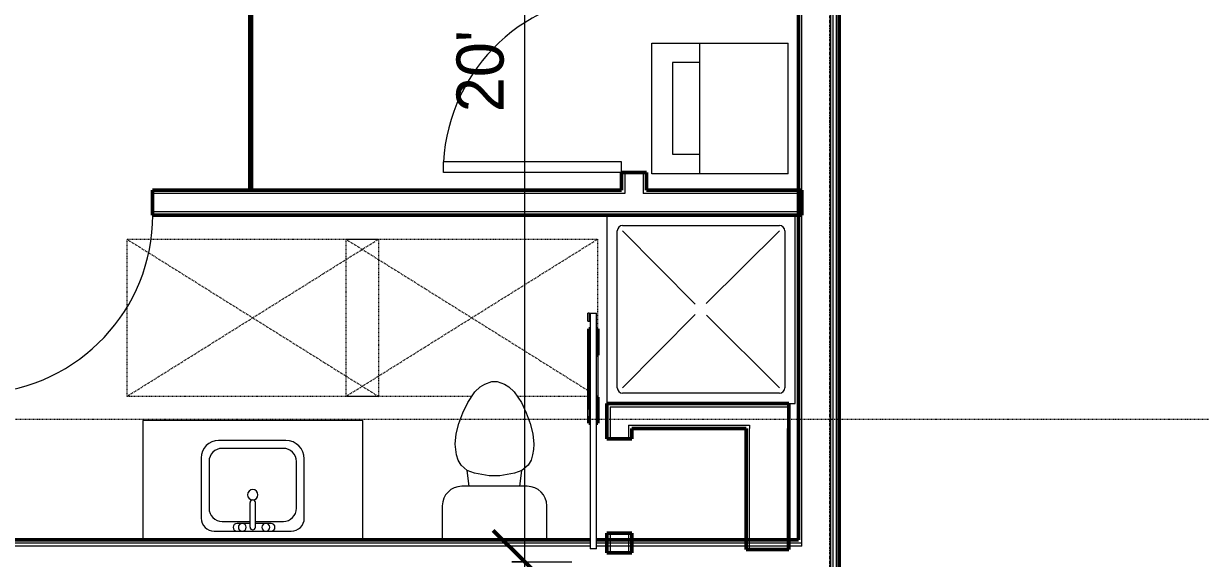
# Model space of a CAD drawing. Header units: inches. Extents: x -4217 to -1814, y 9706 to 12425.
# Drawn here: x -3635.3 to -3410.5, y 11126.9 to 11229 of the extents above; entities that cross this region are included whole.
import ezdxf

# ---------------------------------------------------------------- set-up
doc = ezdxf.new("R2010")
doc.units = ezdxf.units.IN
doc.header["$MEASUREMENT"] = 0
for name, pattern in [('Aligning Line 1_8_', [0.25, 0.125, -0.125]), ('Dash', [0.25, 0.125, -0.125]), ('Grid Line 1_2_', [0.875, 0.5, -0.125, 0.125, -0.125])]:
    doc.linetypes.add(name, pattern=pattern)
for name, color, linetype, lineweight in [('A-ANNO-DIMS', 211, 'Continuous', 9), ('A-ANNO-DIMS-96', 211, 'Continuous', 9), ('A-AREA-1', 130, 'Continuous', 70), ('A-DOOR-1', 7, 'Continuous', 9), ('A-DOOR-2', 50, 'Continuous', 20), ('A-DOOR-4', 10, 'Continuous', 13), ('A-DOOR-5', 250, 'Continuous', 50), ('A-GENM-HDLN-1', 7, 'Dash', 9), ('A-WALL', 113, 'Continuous', 13), ('A-WALL-3', 250, 'Continuous', 50), ('A-WALL-4', 10, 'Continuous', 13), ('G-ANNO-SYMB', 111, 'Aligning Line 1_8_', 9), ('I-WALL-3', 2, 'Continuous', 50), ('P-SANR-FIXT-2', 7, 'Continuous', 9), ('Q-CASE-3', 7, 'Continuous', 9), ('S-GRID-1', 1, 'Grid Line 1_2_', 9)]:
    doc.layers.add(name, color=color, linetype=linetype, lineweight=lineweight)
doc.styles.add('Century Gothic', font='ufonts.com_century-gothic.ttf', dxfattribs={"height": 9})
doc.dimstyles.new('OD__1_16__Tol__', dxfattribs={"dimscale": 12, "dimtxt": 9.397514, "dimasz": 1, "dimexe": 0.75, "dimexo": 0.5, "dimgap": 0.125, "dimtad": 1, "dimdec": 4, "dimrnd": 0.0625, "dimzin": 3, "dimdsep": 46, "dimlunit": 4, "dimtxsty": 'Century Gothic', "dimblk1": 'OBLIQUE', "dimblk2": 'OBLIQUE', "dimsah": 1, "dimcen": 0.09, "dimdle": 0.75, "dimazin": 0, "dimtfac": 1, "dimtdec": 4, "dimtix": 1, "dimtmove": 0, "dimatfit": 3, "dimfxl": 1, "dimtvp": 1, "dimtfill": 1, "dimfrac": 2, "dimtolj": 1, "dimtzin": 0, "dimarcsym": 2})

# ---------------------------------------------------------------- blocks, each defined once
blk = doc.blocks.new('DIMBLOCK32-FLOOR PLAN - 2ND FLOOR')
at = {"layer": 'A-ANNO-DIMS-96', "lineweight": 50}
for p, q in [((-3539.61, 11126.19), (-3545.61, 11132.19)), ((-3539.61, 11126.19), (-3533.61, 11120.19)), ((-3539.61, 11029.69), (-3545.61, 11035.69)), ((-3539.61, 11029.69), (-3533.61, 11023.69))]:
    blk.add_line(p, q, dxfattribs=at)
at = {"layer": 'A-ANNO-DIMS-96'}
for p, q in [((-3542.09, 11126.19), (-3530.61, 11126.19)), ((-3539.61, 11126.19), (-3542.09, 11126.19)), ((-3539.61, 11029.69), (-3539.61, 11126.19)), ((-3507.42, 11029.69), (-3548.61, 11029.69)), ((-3539.61, 11029.69), (-3507.42, 11029.69))]:
    blk.add_line(p, q, dxfattribs=at)
at = {"layer": 'A-ANNO-DIMS-96', "color": 0, "char_height": 9, "attachment_point": 1, "rotation": 90, "line_spacing_factor": 0.984502, "style": 'Century Gothic', "bg_fill": 3, "box_fill_scale": 1.25, "bg_fill_color": 256, "bg_fill_true_color": 13158600, "bg_fill_transparency": 0}
for s, insert, width in [('8\' - 0 1/2"', (-3552.64, 11050.72), 65.3351), ('96.5', (-3534.87, 11065.71), 29.356)]:
    blk.add_mtext(s, dxfattribs=dict(at, insert=insert, width=width))
blk = doc.blocks.new('_Oblique')
at = {"color": 0, "linetype": 'ByBlock', "lineweight": -2}
blk.add_line((-0.5, -0.5), (0.5, 0.5), dxfattribs=at)
blk = doc.blocks.new('DIMBLOCK33-FLOOR PLAN - 2ND FLOOR')
at = {"layer": 'A-ANNO-DIMS-96', "lineweight": 50}
for p, q in [((-3539.61, 11366.49), (-3545.61, 11372.49)), ((-3539.61, 11366.49), (-3533.61, 11360.49)), ((-3539.61, 11126.19), (-3545.61, 11132.19)), ((-3539.61, 11126.19), (-3533.61, 11120.19))]:
    blk.add_line(p, q, dxfattribs=at)
at = {"layer": 'A-ANNO-DIMS-96'}
for p, q in [((-3542.09, 11366.49), (-3530.61, 11366.49)), ((-3539.61, 11366.49), (-3542.09, 11366.49)), ((-3539.61, 11126.19), (-3539.61, 11366.49)), ((-3542.09, 11126.19), (-3530.61, 11126.19)), ((-3539.61, 11126.19), (-3542.09, 11126.19))]:
    blk.add_line(p, q, dxfattribs=at)
at = {"layer": 'A-ANNO-DIMS-96', "color": 0, "char_height": 9, "attachment_point": 1, "rotation": 90, "line_spacing_factor": 0.984502, "style": 'Century Gothic', "bg_fill": 3, "box_fill_scale": 1.25, "bg_fill_color": 256, "bg_fill_true_color": 13158600, "bg_fill_transparency": 0}
for s, insert, width in [('20\' - 0 5/16"', (-3552.64, 11212.11), 82.1611), ('240.3', (-3534.87, 11230.6), 37.7691)]:
    blk.add_mtext(s, dxfattribs=dict(at, insert=insert, width=width))

msp = doc.modelspace()

# ---------------------------------------------------------------- linework, layer by layer
at = {"layer": 'A-AREA-1'}
msp.add_line((-3591.97374, 11268.4894), (-3591.97374, 11197.20029), dxfattribs=at)
at = {"layer": 'A-DOOR-1'}
msp.add_arc((-3644.72374, 11192.45029), 34.06659, 273.365687, 0, dxfattribs=at)
at = {"layer": 'A-DOOR-2'}
msp.add_line((-3521.12374, 11200.60673), (-3521.12374, 11202.60673), dxfattribs=at)
at = {"layer": 'A-GENM-HDLN-1'}
for p, q in [((-3615.54874, 11187.82529), (-3567.54874, 11157.82529)), ((-3615.54874, 11157.82529), (-3567.54874, 11187.82529)), ((-3615.54874, 11187.82529), (-3567.54874, 11187.82529)), ((-3615.54874, 11157.82529), (-3615.54874, 11187.82529)), ((-3573.72374, 11157.82529), (-3573.72374, 11187.82529)), ((-3567.54874, 11187.82529), (-3567.54874, 11157.82529)), ((-3567.54874, 11157.82529), (-3615.54874, 11157.82529))]:
    msp.add_line(p, q, dxfattribs=at)
at = {"layer": 'A-WALL'}
for p, q in [((-3480.67374, 11026.9394), (-3480.67374, 11369.2394)), ((-3480.04874, 11026.3144), (-3480.04874, 11369.8644)), ((-3481.17374, 11027.4394), (-3481.17374, 11368.7394)), ((-3486.67374, 11129.1894), (-3486.67374, 11363.2394)), ((-3527.12113, 11129.8144), (-3852.47374, 11129.8144)), ((-3527.12143, 11129.1894), (-3852.47374, 11129.1894)), ((-3486.67374, 11129.8144), (-3525.87166, 11129.8144)), ((-3486.67374, 11129.1894), (-3525.87166, 11129.1894))]:
    msp.add_line(p, q, dxfattribs=at)
at = {"layer": 'A-WALL-3'}
for p, q in [((-3516.37374, 11200.60673), (-3521.12374, 11200.60673)), ((-3521.12374, 11200.60673), (-3521.12374, 11197.20029)), ((-3516.37374, 11197.20029), (-3516.37374, 11200.60673)), ((-3610.72374, 11197.20029), (-3610.72374, 11192.45029)), ((-3486.67374, 11197.20029), (-3516.37374, 11197.20029)), ((-3486.67374, 11192.45029), (-3486.67374, 11197.20029)), ((-3489.17374, 11156.45029), (-3519.17374, 11156.45029)), ((-3489.17374, 11155.82529), (-3489.17374, 11156.45029)), ((-3489.17374, 11151.70029), (-3489.17374, 11155.82529)), ((-3519.17374, 11149.70029), (-3519.17374, 11151.70029)), ((-3519.17374, 11151.70029), (-3497.29874, 11151.70029)), ((-3497.29874, 11151.70029), (-3497.29874, 11128.5644)), ((-3489.17374, 11128.5644), (-3489.17374, 11151.70029)), ((-3497.29874, 11128.5644), (-3489.17374, 11128.5644))]:
    msp.add_line(p, q, dxfattribs=at)
at = {"layer": 'A-WALL-4'}
for p, q in [((-3520.49874, 11200.60673), (-3520.49874, 11197.20029)), ((-3516.99874, 11200.60673), (-3516.99874, 11197.20029)), ((-3520.49874, 11197.20029), (-3520.49874, 11196.57529)), ((-3516.99874, 11197.20029), (-3516.99874, 11196.57529)), ((-3486.67374, 11196.57529), (-3516.99874, 11196.57529)), ((-3519.79874, 11155.82529), (-3519.17374, 11155.82529)), ((-3519.17374, 11155.82529), (-3489.42374, 11155.82529)), ((-3489.42374, 11155.82529), (-3489.17374, 11155.82529)), ((-3489.42374, 11155.82529), (-3489.17374, 11155.82529)), ((-3489.42374, 11155.82529), (-3489.42374, 11152.32529)), ((-3519.79874, 11152.32529), (-3519.79874, 11149.70029)), ((-3519.79874, 11152.32529), (-3519.17374, 11152.32529)), ((-3519.17374, 11152.32529), (-3496.67374, 11152.32529)), ((-3496.67374, 11152.32529), (-3496.67374, 11151.70029)), ((-3496.67374, 11128.5644), (-3496.67374, 11151.70029)), ((-3489.42374, 11152.32529), (-3489.42374, 11151.70029)), ((-3489.42374, 11128.5644), (-3489.42374, 11151.70029))]:
    msp.add_line(p, q, dxfattribs=at)
at = {"layer": 'G-ANNO-SYMB'}
msp.add_line((-1910.86928, 11153.42614), (-4027.08301, 11153.42614), dxfattribs=at)
at = {"layer": 'I-WALL-3'}
for p, q in [((-3479.54874, 11025.8144), (-3479.54874, 11370.3644)), ((-3487.29874, 11362.6144), (-3487.29874, 11130.4394)), ((-3527.12084, 11130.4394), (-3852.47374, 11130.4394)), ((-3487.29874, 11130.4394), (-3525.87166, 11130.4394))]:
    msp.add_line(p, q, dxfattribs=at)
at = {"layer": 'P-SANR-FIXT-2'}
for p, q in [((-3515.31752, 11225.32529), (-3489.31752, 11225.32529)), ((-3515.31752, 11200.32529), (-3515.31752, 11225.32529)), ((-3506.22377, 11225.32529), (-3506.22377, 11200.32529)), ((-3489.31752, 11200.32529), (-3489.31752, 11225.32529)), ((-3511.41127, 11221.57529), (-3511.41127, 11204.07529)), ((-3506.22377, 11221.57529), (-3511.41127, 11221.57529)), ((-3511.41127, 11204.07529), (-3506.22377, 11204.07529)), ((-3489.31752, 11200.32529), (-3515.31752, 11200.32529)), ((-3487.92374, 11156.45029), (-3487.92374, 11192.45029)), ((-3521.92374, 11159.45029), (-3521.92374, 11189.45029)), ((-3520.92374, 11190.45029), (-3490.92374, 11190.45029)), ((-3507.03935, 11175.45299), (-3520.92374, 11189.45029)), ((-3504.95192, 11175.5929), (-3490.92374, 11189.45029)), ((-3489.92374, 11189.45029), (-3489.92374, 11159.45029)), ((-3507.05595, 11173.46637), (-3520.92374, 11159.45029)), ((-3504.91322, 11173.34175), (-3490.92374, 11159.45029)), ((-3490.92374, 11158.45029), (-3520.92374, 11158.45029)), ((-3489.17374, 11156.45029), (-3487.92374, 11156.45029)), ((-3585.20622, 11149.38723), (-3598.07039, 11149.38723)), ((-3585.20622, 11149.38723), (-3598.07039, 11149.38723)), ((-3585.70622, 11147.88723), (-3597.39126, 11147.88723)), ((-3601.39126, 11146.06636), (-3601.39126, 11134.5644)), ((-3601.39126, 11146.06636), (-3601.39126, 11134.5644)), ((-3599.89126, 11145.38723), (-3599.89126, 11136.4394)), ((-3583.20622, 11136.4394), (-3583.20622, 11145.38723)), ((-3581.70622, 11134.5644), (-3581.70622, 11145.88723)), ((-3581.70622, 11134.5644), (-3581.70622, 11145.88723)), ((-3592.04874, 11132.8282), (-3592.04874, 11137.56655)), ((-3591.04874, 11132.8282), (-3591.04874, 11137.56655)), ((-3597.39126, 11133.9394), (-3592.04874, 11133.9394)), ((-3592.04874, 11133.5644), (-3594.54874, 11133.5644)), ((-3591.04874, 11133.9394), (-3585.70622, 11133.9394)), ((-3588.04874, 11133.5644), (-3591.04874, 11133.5644)), ((-3598.89126, 11132.0644), (-3584.20622, 11132.0644)), ((-3598.89126, 11132.0644), (-3584.20622, 11132.0644)), ((-3594.54874, 11132.0644), (-3588.04874, 11132.0644))]:
    msp.add_line(p, q, dxfattribs=at)
for centre, radius, start, end in [((-3520.92374, 11189.45029), 1, 90, 180), ((-3490.92374, 11189.45029), 1, 0, 90), ((-3520.92374, 11159.45029), 1, 180, 270), ((-3490.92374, 11159.45029), 1, 270, 0), ((-3598.07039, 11146.06636), 3.32087, 90, 180), ((-3598.07039, 11146.06636), 3.32087, 90, 180), ((-3585.20622, 11145.88723), 3.5, 0, 90), ((-3585.20622, 11145.88723), 3.5, 0, 90), ((-3597.39126, 11145.38723), 2.5, 90, 180), ((-3585.70622, 11145.38723), 2.5, 0, 90), ((-3591.54874, 11139.03173), 1, 0, 180), ((-3591.54874, 11139.03173), 1, 180, 0), ((-3591.54874, 11137.56655), 0.5, 0, 180), ((-3597.39126, 11136.4394), 2.5, 180, 270), ((-3585.70622, 11136.4394), 2.5, 270, 0), ((-3598.89126, 11134.5644), 2.5, 180, 270), ((-3598.89126, 11134.5644), 2.5, 180, 270), ((-3594.54874, 11132.8144), 0.75, 90, 270), ((-3593.54874, 11132.8144), 0.75, 0, 180), ((-3589.04874, 11132.8144), 0.75, 0, 180), ((-3588.04874, 11132.8144), 0.75, 270, 90), ((-3584.20622, 11134.5644), 2.5, 270, 0), ((-3584.20622, 11134.5644), 2.5, 270, 0), ((-3593.54874, 11132.8144), 0.75, 180, 0), ((-3591.54874, 11132.8282), 0.5, 180, 0), ((-3589.04874, 11132.8144), 0.75, 180, 0)]:
    msp.add_arc(centre, radius, start, end, dxfattribs=at)
at = {"layer": 'Q-CASE-3'}
for p, q in [((-3570.54874, 11153.1894), (-3612.54874, 11153.1894)), ((-3612.54874, 11153.1894), (-3612.54874, 11130.4394)), ((-3570.54874, 11130.4394), (-3570.54874, 11153.1894))]:
    msp.add_line(p, q, dxfattribs=at)
at = {"layer": 'S-GRID-1'}
msp.add_line((-3481.32374, 9836.17969), (-3481.32374, 12376.79045), dxfattribs=at)

# ---------------------------------------------------------------- next in the draw order: dimensions: what is measured, and where the dimension line sits
at = {"layer": 'A-ANNO-DIMS'}
dim = msp.add_linear_dim(base=(-3539.6053, 11126.1894), p1=(-3501.42374, 11029.6894), p2=(-3548.09058, 11126.1894), angle=90, dimstyle='OD__1_16__Tol__', override={"dimpost": '<>\\X', "dimfxl": 107.191623}, dxfattribs=at)
dim.commit()
dim.dimension.update_dxf_attribs({"geometry": 'DIMBLOCK32-FLOOR PLAN - 2ND FLOOR', "text_midpoint": (-3539.6053, 11077.9394)})

# ---------------------------------------------------------------- next in the draw order: linework, layer by layer
at = {"layer": 'A-WALL-3'}
msp.add_line((-3519.17374, 11127.9394), (-3519.17374, 11131.70029), dxfattribs=at)
at = {"layer": 'A-WALL-4'}
msp.add_line((-3519.79874, 11131.70029), (-3519.79874, 11127.9394), dxfattribs=at)

# ---------------------------------------------------------------- next in the draw order: dimensions: what is measured, and where the dimension line sits
at = {"layer": 'A-ANNO-DIMS'}
dim = msp.add_linear_dim(base=(-3539.6053, 11366.4894), p1=(-3548.09058, 11126.1894), p2=(-3548.09058, 11366.4894), angle=90, dimstyle='OD__1_16__Tol__', override={"dimpost": '<>\\X', "dimfxl": 240.3}, dxfattribs=at)
dim.commit()
dim.dimension.update_dxf_attribs({"geometry": 'DIMBLOCK33-FLOOR PLAN - 2ND FLOOR', "text_midpoint": (-3539.6053, 11246.3394)})

# ---------------------------------------------------------------- next in the draw order: linework, layer by layer
at = {"layer": 'A-DOOR-1'}
msp.add_arc((-3521.12374, 11200.60673), 34.06659, 90, 176.634313, dxfattribs=at)
at = {"layer": 'A-DOOR-2'}
for p, q in [((-3521.12374, 11202.60673), (-3555.13157, 11202.60673)), ((-3555.13157, 11200.60673), (-3555.13157, 11202.60673)), ((-3521.12374, 11200.60673), (-3555.13157, 11200.60673))]:
    msp.add_line(p, q, dxfattribs=at)
at = {"layer": 'A-DOOR-4'}
for p, q in [((-3527.54874, 11172.20029), (-3527.54874, 11173.70029)), ((-3527.22314, 11173.70029), (-3527.54874, 11173.70029)), ((-3527.22314, 11172.20029), (-3527.22314, 11173.70029)), ((-3527.12166, 11173.70029), (-3527.12166, 11128.70029)), ((-3527.12166, 11173.70029), (-3526.49666, 11173.70029)), ((-3526.49666, 11173.70029), (-3525.87166, 11173.70029)), ((-3525.87166, 11128.70029), (-3525.87166, 11173.70029)), ((-3527.54874, 11172.20029), (-3527.22314, 11172.20029)), ((-3525.62166, 11165.70029), (-3525.62166, 11157.70029)), ((-3527.54874, 11153.93426), (-3527.54874, 11155.43426)), ((-3527.54874, 11155.43426), (-3527.22314, 11155.43426)), ((-3527.22314, 11153.93426), (-3527.54874, 11153.93426)), ((-3527.22314, 11153.93426), (-3527.22314, 11155.43426)), ((-3526.49666, 11128.70029), (-3527.12166, 11128.70029)), ((-3525.87166, 11128.70029), (-3526.49666, 11128.70029))]:
    msp.add_line(p, q, dxfattribs=at)
at = {"layer": 'A-DOOR-5'}
for p, q in [((-3527.12166, 11170.70029), (-3527.37166, 11170.70029)), ((-3527.37166, 11170.70029), (-3527.37166, 11155.43426)), ((-3525.62166, 11170.70029), (-3525.87308, 11170.70029)), ((-3525.62166, 11165.70029), (-3525.62166, 11170.70029)), ((-3525.87545, 11165.70029), (-3525.62166, 11165.70029)), ((-3525.62166, 11157.70029), (-3525.87923, 11157.70029)), ((-3525.62166, 11152.70029), (-3525.62166, 11157.70029)), ((-3527.37166, 11153.93426), (-3527.37166, 11152.70029)), ((-3527.37166, 11152.70029), (-3527.12166, 11152.70029)), ((-3525.87166, 11152.70029), (-3525.62166, 11152.70029))]:
    msp.add_line(p, q, dxfattribs=at)
at = {"layer": 'A-GENM-HDLN-1'}
for p, q in [((-3573.72374, 11187.82529), (-3527.37166, 11158.85524)), ((-3573.72374, 11157.82529), (-3525.72374, 11187.82529)), ((-3573.72374, 11187.82529), (-3525.72374, 11187.82529)), ((-3525.72374, 11187.82529), (-3525.72374, 11170.70029)), ((-3549.69438, 11157.82529), (-3573.72374, 11157.82529)), ((-3527.37166, 11157.82529), (-3541.04895, 11157.82529))]:
    msp.add_line(p, q, dxfattribs=at)
at = {"layer": 'A-WALL-3'}
for p, q in [((-3521.12374, 11197.20029), (-3610.72374, 11197.20029)), ((-3610.72374, 11192.45029), (-3486.67374, 11192.45029)), ((-3523.29874, 11156.45029), (-3523.92374, 11156.45029)), ((-3523.92374, 11156.45029), (-3523.92374, 11149.70029)), ((-3519.17374, 11156.45029), (-3523.29874, 11156.45029)), ((-3523.92374, 11149.70029), (-3519.17374, 11149.70029)), ((-3519.17374, 11131.70029), (-3523.92374, 11131.70029)), ((-3523.92374, 11131.70029), (-3523.92374, 11127.9394)), ((-3523.92374, 11127.9394), (-3519.17374, 11127.9394))]:
    msp.add_line(p, q, dxfattribs=at)
at = {"layer": 'A-WALL-4'}
for p, q in [((-3520.49874, 11196.57529), (-3610.72374, 11196.57529)), ((-3486.67374, 11193.07529), (-3610.72374, 11193.07529)), ((-3523.29874, 11155.82529), (-3523.29874, 11149.70029)), ((-3523.29874, 11155.82529), (-3519.79874, 11155.82529)), ((-3523.29874, 11131.70029), (-3523.29874, 11127.9394))]:
    msp.add_line(p, q, dxfattribs=at)
at = {"layer": 'P-SANR-FIXT-2'}
for p, q in [((-3523.92374, 11192.45029), (-3523.92374, 11156.45029)), ((-3548.11143, 11159.66562), (-3547.2454, 11160.16562)), ((-3547.2454, 11160.16562), (-3545.87166, 11160.66562)), ((-3545.87166, 11160.66562), (-3544.87166, 11160.66562)), ((-3544.87166, 11160.66562), (-3543.49792, 11160.16562)), ((-3543.49792, 11160.16562), (-3542.6319, 11159.66562)), ((-3550.49886, 11156.66562), (-3549.11143, 11158.66562)), ((-3549.11143, 11158.66562), (-3548.11143, 11159.66562)), ((-3542.6319, 11159.66562), (-3541.6319, 11158.66562)), ((-3541.6319, 11158.66562), (-3540.24447, 11156.66562)), ((-3551.43147, 11154.66562), (-3550.49886, 11156.66562)), ((-3540.24447, 11156.66562), (-3539.31185, 11154.66562)), ((-3552.15941, 11152.66562), (-3551.43147, 11154.66562)), ((-3539.31185, 11154.66562), (-3538.58391, 11152.66562)), ((-3552.69735, 11150.65801), (-3552.15941, 11152.66562)), ((-3538.58391, 11152.66562), (-3538.04597, 11150.65801)), ((-3552.87166, 11148.66562), (-3552.69735, 11150.65801)), ((-3538.04597, 11150.65801), (-3537.87166, 11148.66562)), ((-3552.78451, 11147.66942), (-3552.87166, 11148.66562)), ((-3552.60751, 11146.66562), (-3552.78451, 11147.66942)), ((-3552.33956, 11145.66562), (-3552.60751, 11146.66562)), ((-3538.13582, 11146.66562), (-3538.40376, 11145.66562)), ((-3537.95882, 11147.66942), (-3538.13582, 11146.66562)), ((-3537.87166, 11148.66562), (-3537.95882, 11147.66942)), ((-3551.7728, 11144.66562), (-3552.33956, 11145.66562)), ((-3550.58104, 11143.66562), (-3551.7728, 11144.66562)), ((-3538.97053, 11144.66562), (-3540.16228, 11143.66562)), ((-3538.40376, 11145.66562), (-3538.97053, 11144.66562)), ((-3549.2073, 11143.16562), (-3550.58104, 11143.66562)), ((-3550.23332, 11140.64184), (-3550.58104, 11143.66562)), ((-3546.37166, 11142.66562), (-3549.2073, 11143.16562)), ((-3544.37166, 11142.66562), (-3546.37166, 11142.66562)), ((-3541.53602, 11143.16562), (-3544.37166, 11142.66562)), ((-3540.16228, 11143.66562), (-3541.53602, 11143.16562)), ((-3540.51, 11140.64184), (-3540.16228, 11143.66562)), ((-3539.12166, 11140.64184), (-3551.62166, 11140.64184)), ((-3555.34788, 11136.91562), (-3555.34788, 11130.4394)), ((-3535.39544, 11130.4394), (-3535.39544, 11136.91562))]:
    msp.add_line(p, q, dxfattribs=at)
for centre, start, end in [((-3551.62166, 11136.91562), 90, 180), ((-3539.12166, 11136.91562), 0, 90)]:
    msp.add_arc(centre, 3.72622, start, end, dxfattribs=at)

doc.saveas('drawing.dxf')
